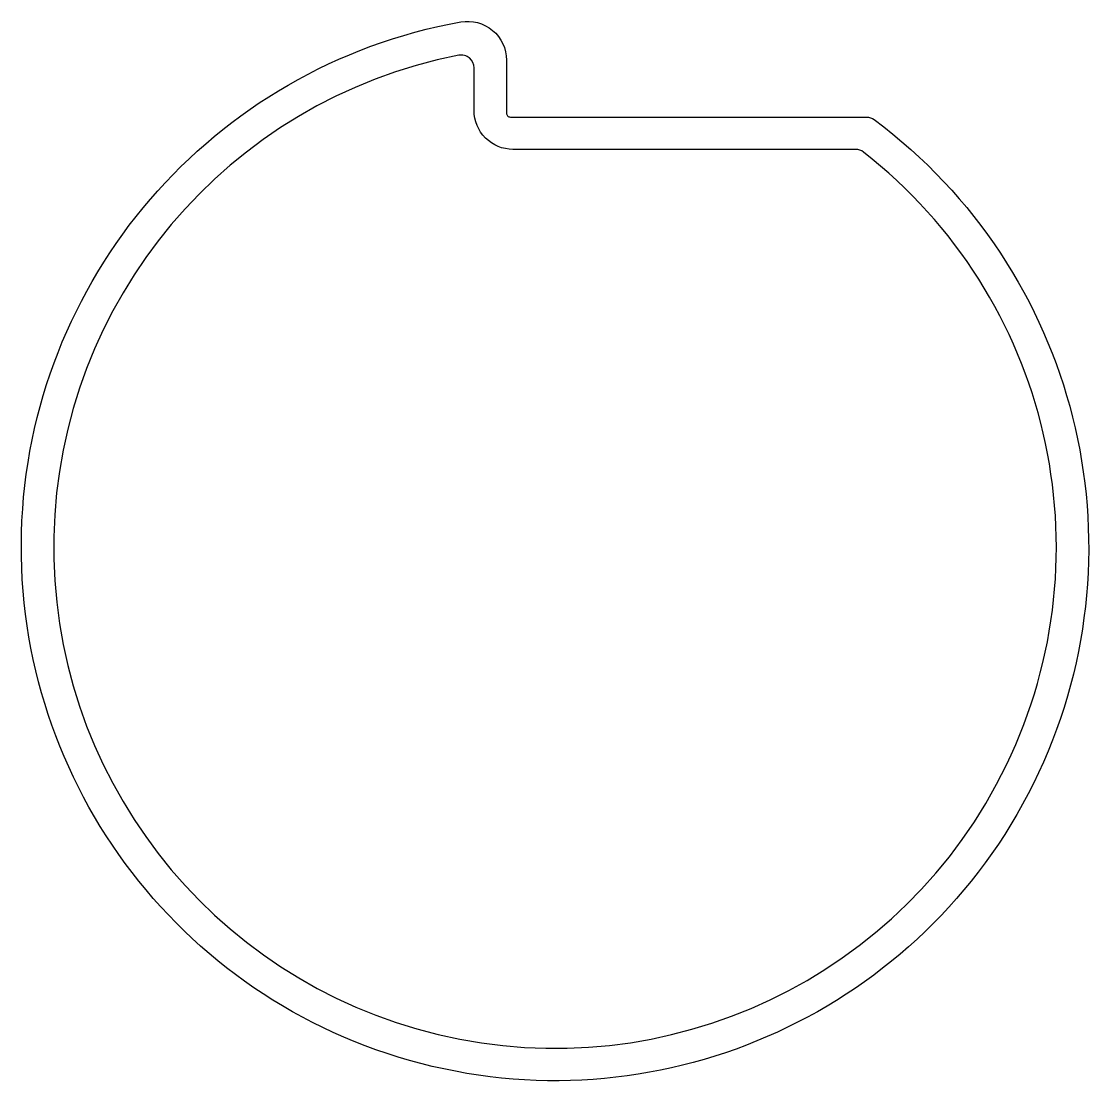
# Model space of a CAD drawing. Extents: x 228.4 to 310.9, y 245.5 to 327.4.
import ezdxf

# ---------------------------------------------------------------- set-up
doc = ezdxf.new("R2010")
doc.units = 0
doc.layers.get('0').update_dxf_attribs({"linetype": 'CONTINUOUS'})

msp = doc.modelspace()

# ---------------------------------------------------------------- linework, layer by layer
for points in [[(265.876, 324.445), (265.876, 320.345, 0.414214), (266.176, 320.045), (293.71, 320.045, -0.161746), (294.308, 319.846, -4.816607), (262.347, 327.398, -0.46718)], [(263.376, 320.545), (263.376, 323.842, 0.472018), (262.184, 324.824, 4.599311), (293.48, 317.333, 0.167314), (292.864, 317.545), (266.376, 317.545, -0.414214)]]:
    msp.add_lwpolyline(points, format="xyb", close=True)

doc.saveas('drawing.dxf')
